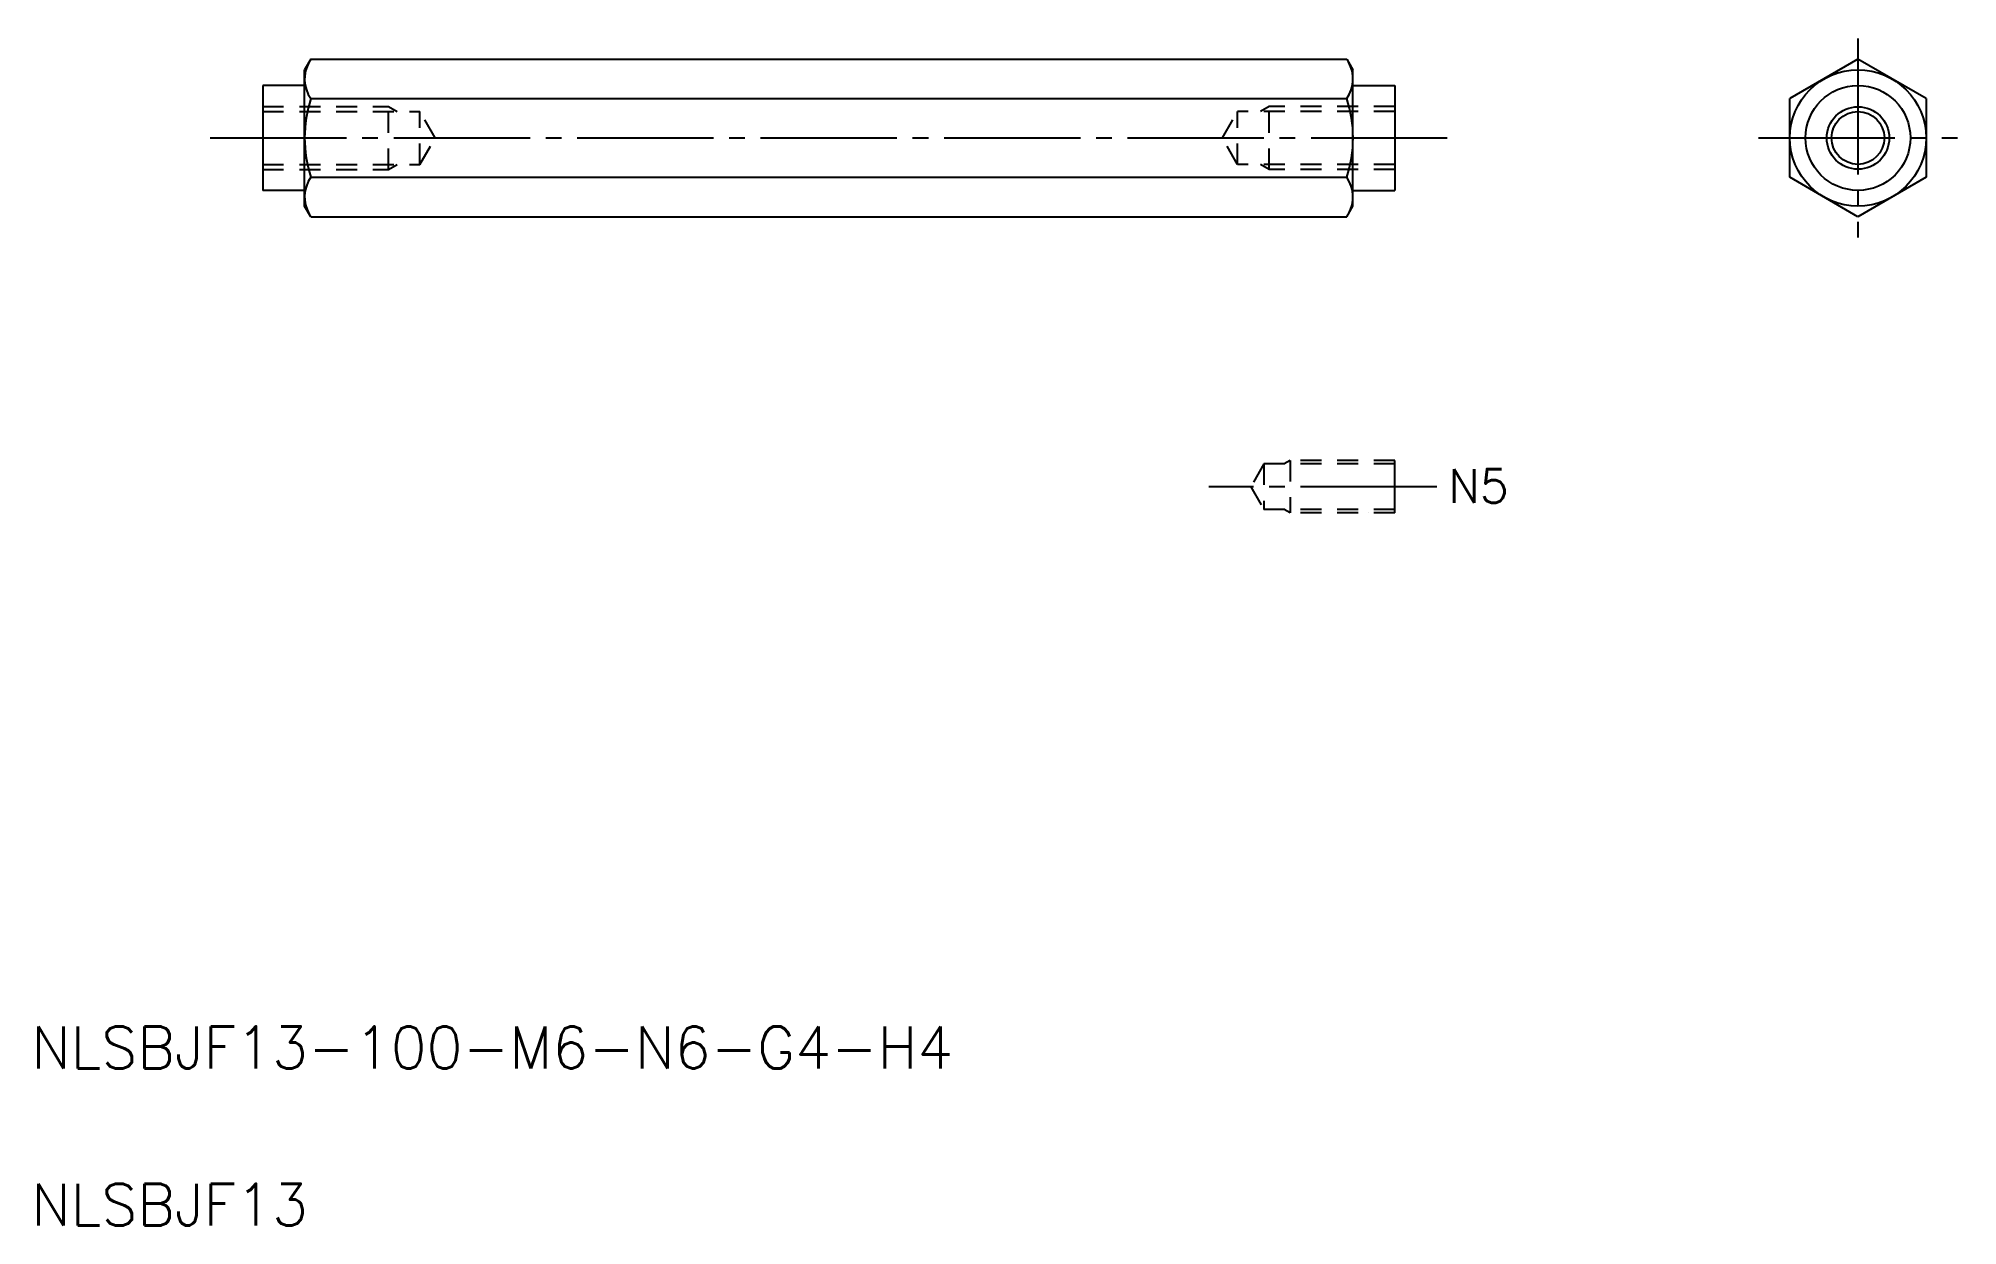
# Model space of a CAD drawing. Extents: x 11 to 194, y 10 to 123.
import ezdxf

# ---------------------------------------------------------------- set-up
doc = ezdxf.new("R2010")
doc.units = 0
doc.linetypes.add('CENTER', pattern=[17.5, 13, -1.5, 1.5, -1.5])
doc.linetypes.add('DASHED', pattern=[3.5, 2, -1.5])
doc.layers.get('0').update_dxf_attribs({"linetype": 'CONTINUOUS'})
doc.layers.add('CENTER', color=1, linetype='CENTER')
doc.styles.get("Standard").update_dxf_attribs({"font": 'txt', "height": 3.2, "bigfont": 'BIGFONT'})

msp = doc.modelspace()

# ---------------------------------------------------------------- linework, layer by layer
at = {"color": 7, "linetype": 'CONTINUOUS'}
for p, q in [((36.67, 121.25), (36.08, 120.25)), ((36.67, 121.25), (135.5, 121.25)), ((135.5, 121.25), (136.08, 120.25)), ((184.25, 121.25), (177.75, 117.5)), ((190.75, 117.5), (184.25, 121.25)), ((36.08, 107.25), (36.08, 120.25)), ((136.08, 107.25), (136.08, 120.25)), ((36.08, 118.75), (32.08, 118.75)), ((32.08, 118.75), (32.08, 108.75)), ((36.68, 117.5), (135.49, 117.5)), ((136.08, 118.75), (140.08, 118.75)), ((140.08, 118.75), (140.08, 108.75)), ((177.75, 110), (177.75, 117.5)), ((190.75, 117.5), (190.75, 110)), ((36.68, 110), (135.49, 110)), ((184.25, 106.24), (177.75, 110)), ((190.75, 110), (184.25, 106.24)), ((36.08, 108.75), (32.08, 108.75)), ((136.08, 108.75), (140.08, 108.75)), ((36.67, 106.24), (36.08, 107.25)), ((36.67, 106.24), (135.5, 106.24)), ((135.5, 106.24), (136.08, 107.25)), ((140.08, 77.98), (140.08, 82.98))]:
    msp.add_line(p, q, dxfattribs=at)
at = {"color": 3, "linetype": 'DASHED'}
for p, q in [((32.08, 116.75), (44.08, 116.75)), ((32.08, 116.27), (47.08, 116.27)), ((44.08, 110.75), (44.08, 116.75)), ((47.08, 111.23), (47.08, 116.27)), ((48.54, 113.75), (47.08, 116.27)), ((123.63, 113.75), (125.08, 116.27)), ((140.08, 116.27), (125.08, 116.27)), ((125.08, 111.23), (125.08, 116.27)), ((140.08, 116.75), (128.08, 116.75)), ((128.08, 110.75), (128.08, 116.75)), ((47.08, 111.23), (48.54, 113.75)), ((125.08, 111.23), (123.63, 113.75)), ((32.08, 111.23), (47.08, 111.23)), ((32.08, 110.75), (44.08, 110.75)), ((140.08, 111.23), (125.08, 111.23)), ((140.08, 110.75), (128.08, 110.75)), ((127.58, 82.65), (126.33, 80.48)), ((140.08, 82.65), (127.58, 82.65)), ((127.58, 82.65), (127.58, 78.32)), ((130.08, 82.98), (129.51, 82.65)), ((140.08, 82.98), (130.08, 82.98)), ((130.08, 82.98), (130.08, 77.98)), ((126.33, 80.48), (127.58, 78.32)), ((140.08, 78.32), (127.58, 78.32)), ((130.08, 77.98), (129.51, 78.32)), ((140.08, 77.98), (130.08, 77.98))]:
    msp.add_line(p, q, dxfattribs=at)
at = {"color": 3}
for p, q in [((44.08, 116.75), (44.92, 116.27)), ((128.08, 116.75), (127.25, 116.27)), ((44.08, 110.75), (44.92, 111.23)), ((128.08, 110.75), (127.25, 111.23))]:
    msp.add_line(p, q, dxfattribs=at)
for p, q in [((135.08, 77.98), (135.08, 77.98)), ((137.58, 77.98), (137.58, 77.98))]:
    msp.add_line(p, q)
at = {"color": 7, "linetype": 'CONTINUOUS'}
for radius in [6.5, 5, 2.52]:
    msp.add_circle((184.25, 113.75), radius, dxfattribs=at)
at = {"color": 3, "linetype": 'CONTINUOUS'}
msp.add_circle((184.25, 113.75), 2.98, dxfattribs=at)
at = {"color": 7, "linetype": 'CONTINUOUS'}
for centre, radius, start, end in [((39.33, 119.38), 3.25, 150, 215.2644), ((132.83, 119.38), 3.25, 324.7356, 30), ((48.19, 113.75), 12.11, 161.9403, 198.0597), ((123.98, 113.75), 12.11, 341.9403, 18.0597), ((39.33, 108.12), 3.25, 144.7356, 210), ((132.83, 108.12), 3.25, 330, 35.2644)]:
    msp.add_arc(centre, radius, start, end, dxfattribs=at)
at = {"layer": 'CENTER', "color": 1, "linetype": 'CENTER'}
for p, q in [((184.25, 123.25), (184.25, 104.25)), ((27.08, 113.75), (145.08, 113.75)), ((174.75, 113.75), (193.75, 113.75)), ((144.08, 80.48), (122.33, 80.48))]:
    msp.add_line(p, q, dxfattribs=at)

# ---------------------------------------------------------------- texts
at = {"color": 7, "linetype": 'CONTINUOUS'}
for s, height, p in [('N5', 3.2, (145.17, 78.96)), ('NLSBJF13-100-M6-N6-G4-H4', 4, (10, 25)), ('NLSBJF13', 4, (10, 10))]:
    msp.add_text(s, height=height, dxfattribs=at).set_placement(p)

doc.saveas('drawing.dxf')
